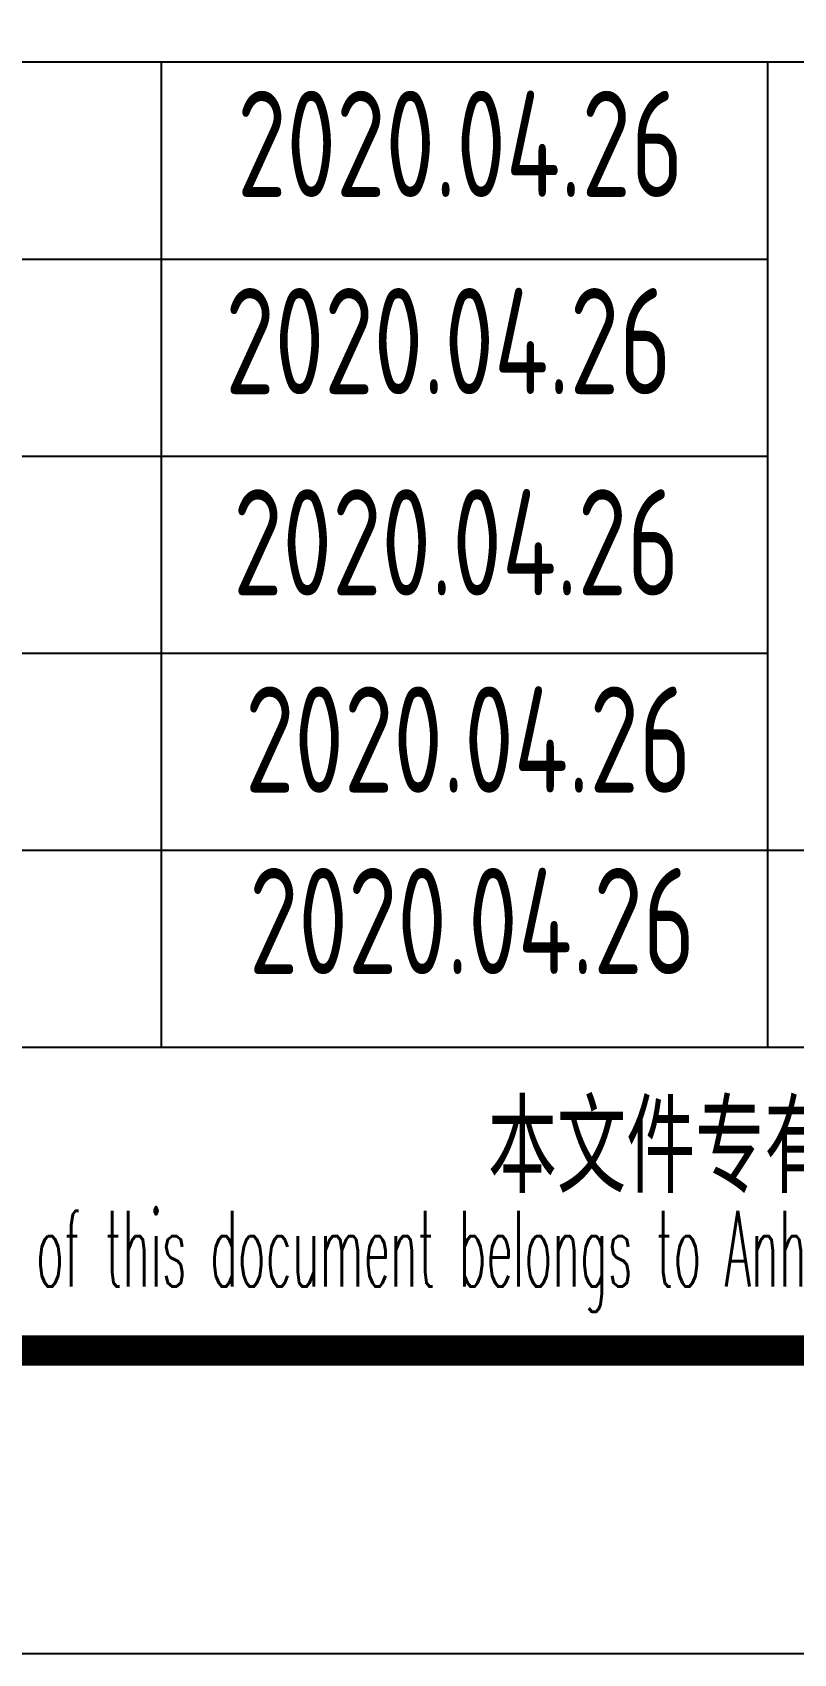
# Model space of a CAD drawing. Extents: x 4532298 to 10139194, y -639876 to -207028.
# Drawn here: x 4771680 to 4774190, y -282498 to -277151 of the extents above; entities that cross this region are included whole.
import ezdxf
from ezdxf.enums import TextEntityAlignment as Align

# ---------------------------------------------------------------- set-up
doc = ezdxf.new("R2010")
doc.units = 0
doc.header["$LTSCALE"] = 1000
doc.header["$MEASUREMENT"] = 0
doc.linetypes.add('2', pattern=[18.5, 12, -3, 0.5, -3])
doc.layers.get('0').update_dxf_attribs({"linetype": 'CONTINUOUS'})
doc.layers.add('PUB_TITLE', color=4, linetype='CONTINUOUS')
doc.styles.add('ECEC_TQ', font='txt_l.shx', dxfattribs={"bigfont": 'hztxt_l.shx'})
doc.styles.add('sceie', font='sceie.shx', dxfattribs={"width": 0.7, "bigfont": 'sceic.shx'})

# ---------------------------------------------------------------- blocks, each defined once
blk = doc.blocks.new('qm')
at = {"style": 'sceie', "width": 0.8}
for p in [(-941169.6, -984626.3), (-941208.7, -985276.9), (-941182.6, -985940.5), (-941143.6, -986591.1), (-941130.5, -987189.7)]:
    blk.add_attdef('2020.04.26', text='', height=350, dxfattribs=at).set_placement(p, align=Align.MIDDLE)

msp = doc.modelspace()

# ---------------------------------------------------------------- linework, layer by layer
for p, q in [((4768605.2, -277248.2), (4779605.2, -277248.2)), ((4772105.2, -280498.2), (4772105.2, -277248.2)), ((4772105.2, -280498.2), (4772105.2, -277248.2)), ((4774105.2, -280498.2), (4774105.2, -277248.2)), ((4774105.2, -280498.2), (4774105.2, -277248.2)), ((4768605.2, -277898.2), (4774105.2, -277898.2)), ((4768605.2, -278548.2), (4774105.2, -278548.2)), ((4768605.2, -279198.2), (4774105.2, -279198.2)), ((4768605.2, -279848.2), (4774105.2, -279848.2)), ((4774105.2, -279848.2), (4786605.2, -279848.2)), ((4768605.2, -280498.2), (4786605.2, -280498.2)), ((4768605.2, -281498.2), (4786605.2, -281498.2))]:
    msp.add_line(p, q)
at = {"layer": 'PUB_TITLE'}
msp.add_lwpolyline([(4728205.2, -282498.2), (4787605.2, -282498.2), (4787605.2, -240498.2), (4728205.2, -240498.2)], close=True, dxfattribs=at)
at = {"layer": 'PUB_TITLE', "const_width": 100}
msp.add_lwpolyline([(4730705.2, -281498.2), (4786605.2, -281498.2), (4786605.2, -241498.2), (4730705.2, -241498.2)], close=True, dxfattribs=at)

# ---------------------------------------------------------------- block references
at = {"color": 4, "linetype": '2'}
ref = msp.add_blockref('qm', (5714260, 707108.4), dxfattribs=at)
ref.add_attrib('2020.04.26', '2020.04.26', dxfattribs={"height": 350, "style": 'sceie', "width": 0.8}).set_placement((4773129.5, -280081.3), align=Align.MIDDLE)
ref.add_attrib('2020.04.26', '2020.04.26', dxfattribs={"height": 350, "style": 'sceie', "width": 0.8}).set_placement((4773116.5, -279482.8), align=Align.MIDDLE)
ref.add_attrib('2020.04.26', '2020.04.26', dxfattribs={"height": 350, "style": 'sceie', "width": 0.8}).set_placement((4773077.4, -278832.2), align=Align.MIDDLE)
ref.add_attrib('2020.04.26', '2020.04.26', dxfattribs={"height": 350, "style": 'sceie', "width": 0.8}).set_placement((4773051.4, -278168.5), align=Align.MIDDLE)
ref.add_attrib('2020.04.26', '2020.04.26', dxfattribs={"height": 350, "style": 'sceie', "width": 0.8}).set_placement((4773090.4, -277517.9), align=Align.MIDDLE)

# ---------------------------------------------------------------- texts
for s, height, style, width, p in [('本文件专有权属安徽华东化工医药工程有限责任公司所有,未经许可不得复制或转让给第三方', 300, 'sceie', 0.8, (4777776.3, -280847.1)), ('The proprietary right of this document belongs to Anhui Huadong Chemical And Medical Engineering  Co.,Ltd.  and any replication or transfer to the 3rd. side is forbidden without its permission. ', 250, 'ECEC_TQ', 0.45, (4777605.2, -281198.2))]:
    msp.add_text(s, height=height, dxfattribs=dict(style=style, width=width)).set_placement(p, align=Align.MIDDLE)

doc.saveas('drawing.dxf')
